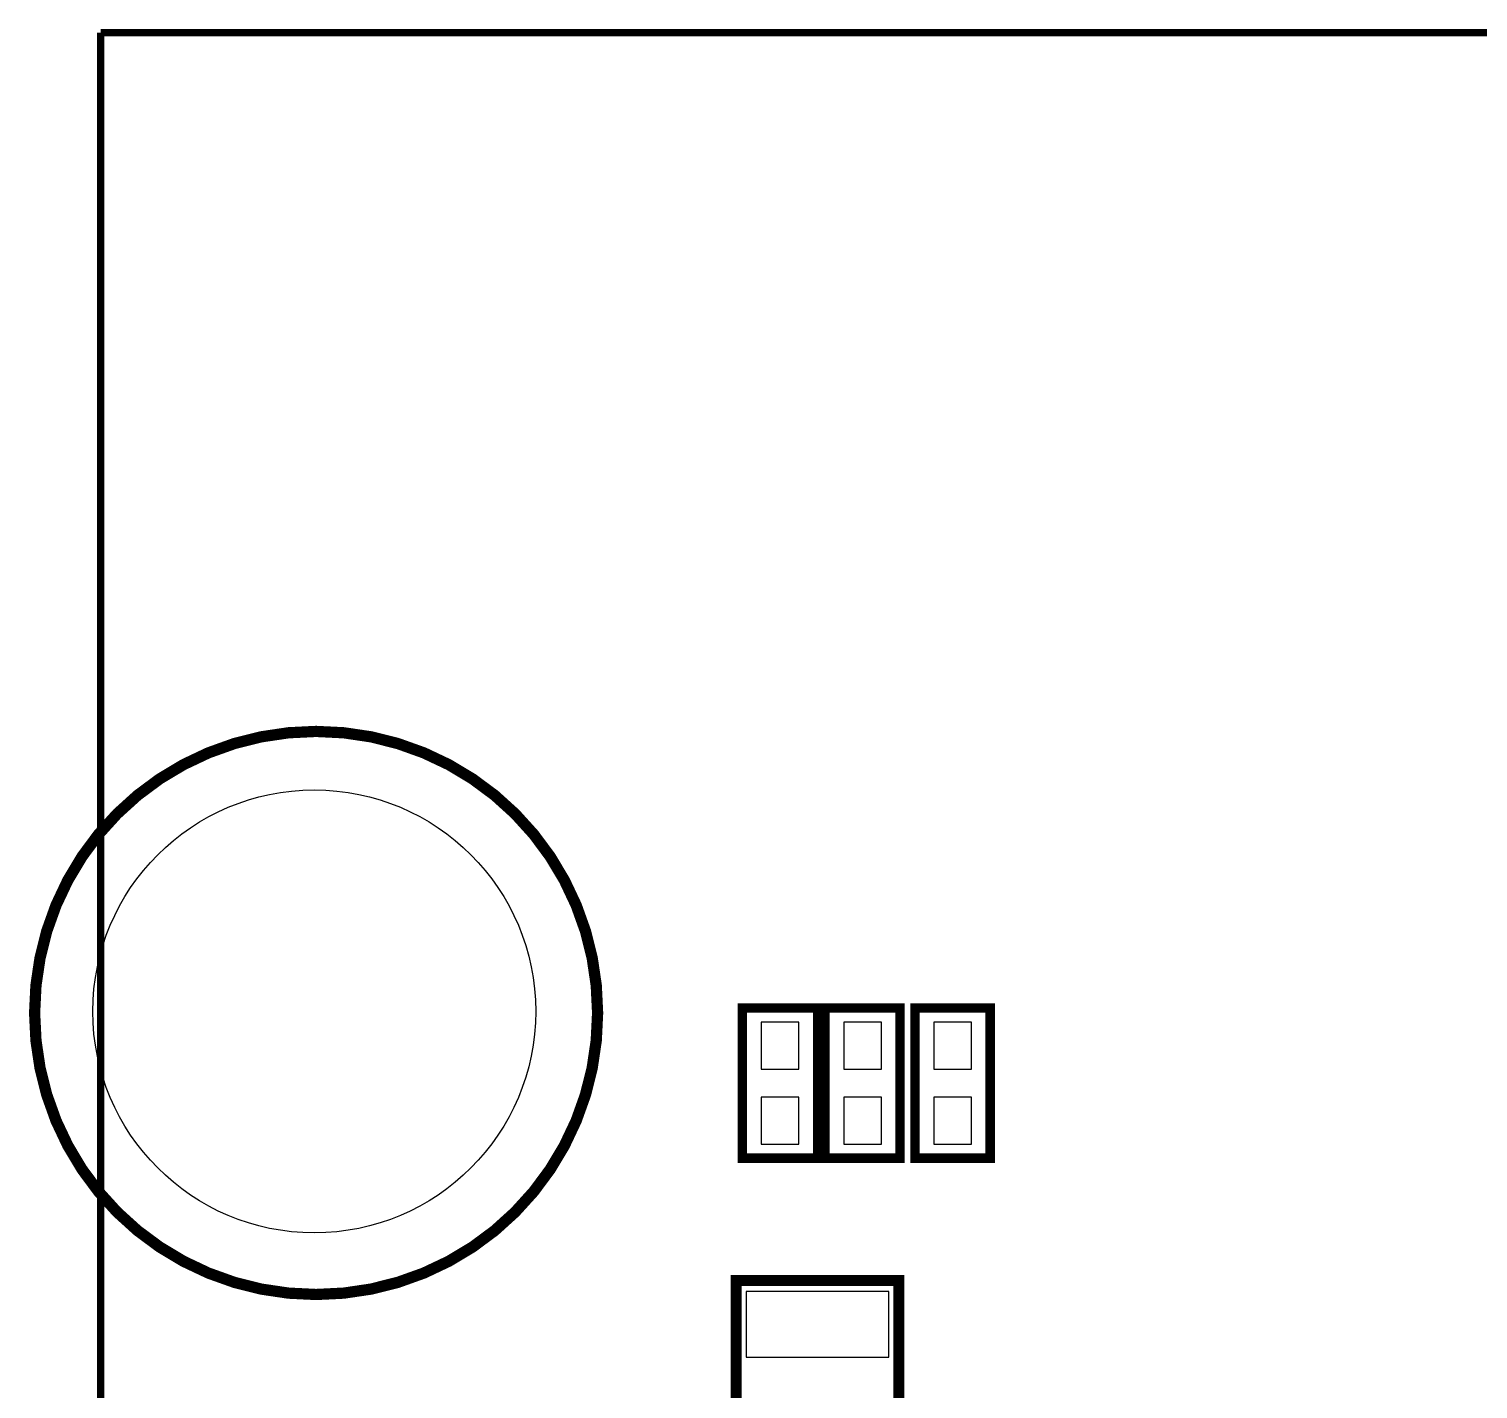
# Model space of a CAD drawing. Extents: x 6 to 176, y -11 to 159.
# Drawn here: x 81.89 to 101.5, y 96.44 to 114.85 of the extents above; entities that cross this region are included whole.
import ezdxf

# ---------------------------------------------------------------- set-up
doc = ezdxf.new("R2010")
doc.units = 0
for name, color, linetype in [('BG_SILKSCREEN_BOTTOM', 122, 'CONTINUOUS'), ('PG_NEW_SLIK-BOT', 231, 'CONTINUOUS'), ('PG_SILKSCREEN_BOTTOM', 122, 'CONTINUOUS'), ('PIN_BOTTOM', 12, 'CONTINUOUS')]:
    doc.layers.add(name, color=color, linetype=linetype)

msp = doc.modelspace()

# ---------------------------------------------------------------- linework, layer by layer
at = {"layer": 'BG_SILKSCREEN_BOTTOM', "const_width": 0.1524}
msp.add_lwpolyline([(89.581228, 101.532944, 1), (81.961228, 101.532944, 1), (89.581228, 101.532944)], format="xyb", dxfattribs=at)
at = {"layer": 'PG_NEW_SLIK-BOT'}
for points, const_width in [([(92.5576, 99.568), (92.5576, 101.6), (91.5416, 101.6), (91.5416, 99.568), (92.5576, 99.568)], 0.127), ([(92.6592, 101.6), (92.6592, 99.568), (93.6752, 99.568), (93.6752, 101.6), (92.6592, 101.6)], 0.127), ([(93.8784, 101.6), (93.8784, 99.568), (94.8944, 99.568), (94.8944, 101.6), (93.8784, 101.6)], 0.127), ([(91.457526, 94.11208), (91.457526, 97.91192), (93.657674, 97.91192), (93.657674, 94.11208), (91.457526, 94.11208)], 0.150114)]:
    msp.add_lwpolyline(points, dxfattribs=dict(at, const_width=const_width))
at = {"layer": 'PG_SILKSCREEN_BOTTOM', "const_width": 0.100076}
for points in [[(82.855308, 44.29887), (82.855308, 114.798856)], [(82.855308, 114.798856), (105.046526, 114.798856)]]:
    msp.add_lwpolyline(points, dxfattribs=at)
at = {"layer": 'PIN_BOTTOM'}
for points in [[(91.7956, 100.7745), (92.3036, 100.7745), (92.3036, 101.4095), (91.7956, 101.4095)], [(93.4212, 101.4095), (92.9132, 101.4095), (92.9132, 100.7745), (93.4212, 100.7745)], [(94.6404, 101.4095), (94.1324, 101.4095), (94.1324, 100.7745), (94.6404, 100.7745)], [(91.7956, 99.7585), (92.3036, 99.7585), (92.3036, 100.3935), (91.7956, 100.3935)], [(93.4212, 100.3935), (92.9132, 100.3935), (92.9132, 99.7585), (93.4212, 99.7585)], [(94.6404, 100.3935), (94.1324, 100.3935), (94.1324, 99.7585), (94.6404, 99.7585)], [(91.5924, 96.87306), (93.5228, 96.87306), (93.5228, 97.76206), (91.5924, 97.76206)]]:
    msp.add_lwpolyline(points, close=True, dxfattribs=at)
msp.add_circle((85.74659, 101.55428), 2.9972, dxfattribs=at)

doc.saveas('drawing.dxf')
